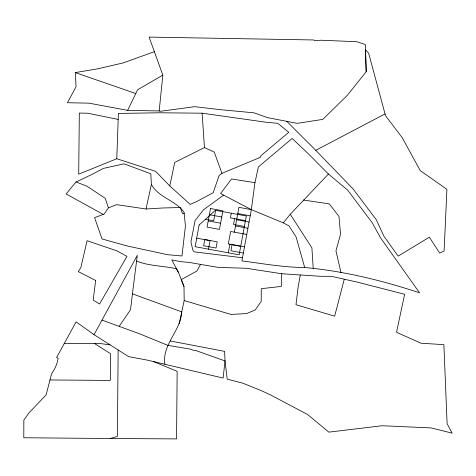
<?xml version="1.0" encoding="UTF-8"?>
<svg xmlns="http://www.w3.org/2000/svg" width="476" height="476" viewBox="0 0 476 476"><rect width="100%" height="100%" fill="white"/><g stroke="black" fill="none" stroke-linecap="round" stroke-linejoin="round"><path stroke-width="0.71" d="M164.904 364.217C161.852 344.499 180.791 330.909 181.749 311.881L132.435 293.841L137.302 255.356L94.034 334.676L128.639 356.637L147.608 360.171L223.125 378.087L225.023 360.921L224.636 351.383L170.319 340.971M118.149 349.979L117.382 436.433L110.146 438.503L23.8 437.753L23.848 420.076L29.161 412.674L46.124 394.884L51.545 373.91L54.722 368.668A37.735 37.735 0 0 0 58.001 359.071L58.137 358.238L56.584 357.559L76.106 321.847L94.034 334.676M116.775 158.734L118.399 113.437L159.46 112.782L202.121 113.193L266.477 122.29L277.716 123.302L288.795 132.304L260.83 155.771L260.586 157.229L221.965 173.323L219.144 175.412L213.218 192.697L196.814 201.491L190.204 204.388L169.771 185.926L155.634 171.342L116.775 158.734L78.701 174.156L79.325 113.062L87.893 113.24L118.185 119.434M281.786 273.742L281.286 286.427L261.253 288.682L261.211 301.427L255.201 309.959L246.651 313.553L231.044 314.446L184.182 300.558L183.992 286.534L181.267 279.567L196.885 271.046L200.527 264.388L218.067 267.375L246.372 268.285L281.786 273.742L320.086 276.27L331.48 276.342L357.833 282.244L404.636 294.287L396.532 332.254L420.909 343.208L443.882 344.654L447.113 423.723L452.2 433.166L431.143 427.918L382.085 425.74L328.868 432.137L307.651 414.548L270.707 395.009L260.985 390.516L242.784 383.168L227.213 379.152L225.023 360.921L195.404 350.384L193.095 350.199L190.828 349.229L167.802 345.356L139.575 333.789L102.078 320.122M159.186 110.938L162.834 75.119L149.119 37.098L314.005 39.978L314.481 40.734L320.967 40.228L356.833 41.721L365.324 44.542L366.199 71.739L347.325 95.307L322.811 119.381L297.143 123.349L267.274 117.566L254.065 112.83L220.34 109.67L194.767 106.678L160.519 111.271L159.186 110.938L127.645 110.355L89.018 103.167L67.443 102.721L76.065 86.68L75.279 72.602L97.753 68.812L123.028 62.957L154.349 51.7M132.435 293.841L130.543 309.703L119.28 326.167M304.7 267.53L296.131 237.03L288.962 225.874L283.238 222.869L251.346 209.63L254.952 182.689L258.361 166.945L292.157 138.456L308.865 154.313L328.416 174.014L347.67 190.114L372.208 222.756L380.729 238.149L419.546 292.788C382.222 280.519 343.898 271.011 304.7 267.53C283.583 267.399 262.806 263.591 241.891 260.919L251.346 209.63L220.578 193.524L231.532 178.97L254.952 182.689M300.267 275.063L298.071 287.474L295.989 304.705L334.646 316.165L344.261 279.293M208.458 249.15L210.029 240.63L196.695 238.173M215.616 210.332L213.688 220.775L205.465 219.263M231.276 213.218L230.42 217.871L245.467 220.65M228.313 252.81L229.884 244.289L240.737 246.294M234.614 218.645L233.543 224.44L244.396 226.439M232.074 244.569L230.931 250.775L243.337 253.059M234.359 232.157L238.934 207.34L251.346 209.63M151.38 184.361C158.49 197.849 175.852 200.229 184.105 212.409L185.42 226.094L181.963 255.981L167.51 254.696L127.556 246.05L102.019 238.964L94.587 217.699L104.196 213.986L108.415 207.875L116.566 204.644L146.049 209.006L151.38 184.361L150.815 173.794L124.099 163.833L103.369 168.409L92.148 174.365L76.047 181.975L66.116 193.922L103.149 214.39M169.771 185.926L174.734 162.435L204.448 147.596L214.265 152.088L221.965 173.323M179.16 323.9L184.182 300.558M127.645 110.355L137.606 89.75L162.834 75.119M283.238 222.869L290.277 214.277L328.416 174.014M223.655 195.13L203.538 209.737L195.065 220.602L190.947 241.862L192.78 249.965L194.148 251.846L242.474 257.76M366.199 71.739L365.473 49.629L368.68 53.3L385.03 113.913L315.778 150.321L286.784 121.344M146.049 209.006L162.471 207.994L180.321 207.53L182.463 213.647L184.224 213.647M64.242 343.553L100.495 343.601L110.051 344.844M110.146 438.503L176.56 438.902L177.155 371.322L153.581 361.57M49.843 379.955L110.307 380.425L110.539 353.674L94.593 343.553M303.474 200.063L329.291 203.877L339.001 216.485L340.524 234.293L335.961 250.757L340.965 272.564M200.527 264.388L189.383 262.437L180.261 261.61L171.836 259.938L178.613 272.778L183.992 286.534M237.792 213.545L250.203 215.836M209.351 214.718L221.756 217.002M236.649 219.751L249.055 222.036M208.202 220.923L220.614 223.208M235.507 225.957L247.913 228.242M246.77 234.448L230.64 231.473L228.349 243.885L244.48 246.854M75.279 72.602L135.815 93.528M76.047 181.975L86.894 186.14L105.214 198.272L108.415 207.875M136.576 261.086C149.232 266.155 163.31 265.786 176.483 268.738L178.613 272.778M315.778 150.321L353.127 189.002L376.302 219.704L383.888 236.155L398.132 256.124L429.364 237.203L439.681 253.083L444.12 250.935L446.91 189.347L420.237 170.604L402.125 137.546L385.935 116.275L385.03 113.913M290.277 214.277L311.905 247.883L313.214 268.387M202.121 113.193L204.448 147.596M95.64 280.447L93.189 300.124L99.579 304.003L126.973 256.385L117.132 250.947L87.072 240.707L80.866 267.524L78.284 271.612L95.64 280.447M199.135 224.964L195.124 246.693L239.166 254.809L246.324 215.991L215.426 210.297L199.135 224.964M204.775 239.535L203.627 245.741L216.039 248.026L217.181 241.82L204.775 239.535M210.493 208.512L207.06 227.123L219.472 229.414L222.899 210.803L210.493 208.512"/></g></svg>
